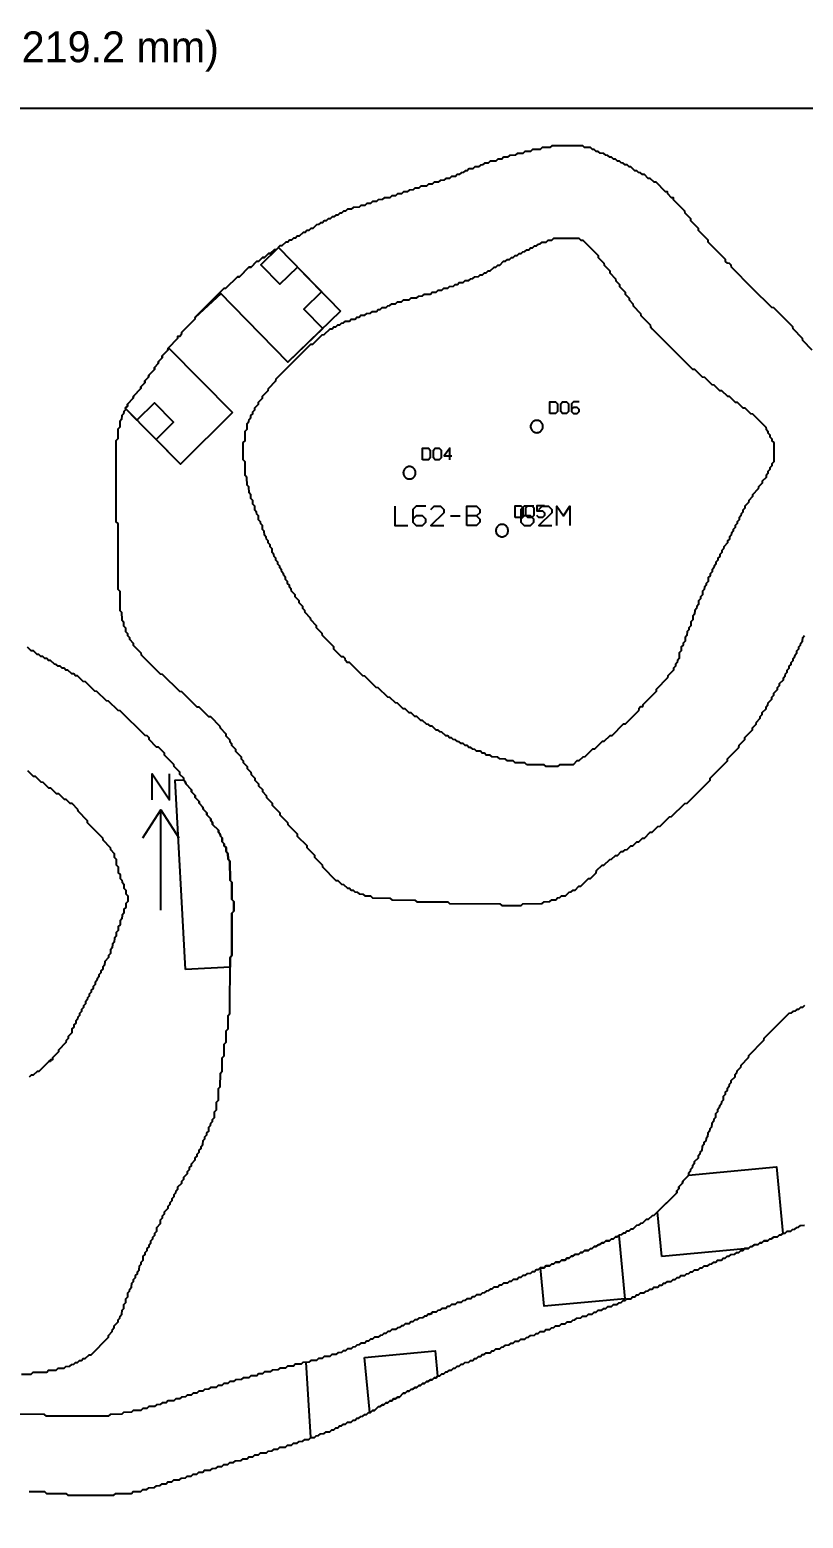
# Model space of a CAD drawing. Header units: millimetres. Extents: x 0 to 1219, y 0 to 1240.
# Drawn here: x 477.2 to 677.7, y 853.6 to 1239.6 of the extents above; entities that cross this region are included whole.
import ezdxf

# ---------------------------------------------------------------- set-up
doc = ezdxf.new("R2010")
doc.units = ezdxf.units.MM
for name, color, linetype in [('CUT_DOWEL_3.2', 2, 'Continuous'), ('CUT_OUTER', 1, 'Continuous'), ('ENGRAVE_BLDG_BOX', 5, 'Continuous'), ('ENGRAVE_BLDG_FOOTPRINT', 8, 'Continuous'), ('ENGRAVE_NEXT', 3, 'Continuous'), ('ENGRAVE_NORTH', 2, 'Continuous'), ('ENGRAVE_SITE_BOUNDARY', 6, 'Continuous'), ('ENGRAVE_TEXT', 2, 'Continuous'), ('NOTES', 7, 'Continuous'), ('SHEET_EDGE', 7, 'Continuous')]:
    doc.layers.add(name, color=color, linetype=linetype)

msp = doc.modelspace()

# ---------------------------------------------------------------- linework, layer by layer
at = {"layer": 'CUT_DOWEL_3.2'}
for points in [[(610.21, 1136.73), (610.2, 1136.94), (610.15, 1137.15), (610.09, 1137.34), (609.99, 1137.53), (609.88, 1137.71), (609.74, 1137.86), (609.58, 1138), (609.41, 1138.12), (609.22, 1138.21), (609.02, 1138.28), (608.82, 1138.32), (608.61, 1138.33), (608.4, 1138.32), (608.19, 1138.28), (608, 1138.21), (607.81, 1138.12), (607.64, 1138), (607.48, 1137.86), (607.34, 1137.71), (607.22, 1137.53), (607.13, 1137.34), (607.06, 1137.15), (607.02, 1136.94), (607.01, 1136.73), (607.02, 1136.52), (607.06, 1136.32), (607.13, 1136.12), (607.22, 1135.93), (607.34, 1135.76), (607.48, 1135.6), (607.64, 1135.46), (607.81, 1135.35), (608, 1135.25), (608.19, 1135.19), (608.4, 1135.15), (608.61, 1135.13), (608.82, 1135.15), (609.02, 1135.19), (609.22, 1135.25), (609.41, 1135.35), (609.58, 1135.46), (609.74, 1135.6), (609.88, 1135.76), (609.99, 1135.93), (610.09, 1136.12), (610.15, 1136.32), (610.2, 1136.52), (610.21, 1136.73)], [(577.21, 1124.73), (577.2, 1124.94), (577.15, 1125.15), (577.09, 1125.34), (576.99, 1125.53), (576.88, 1125.71), (576.74, 1125.86), (576.58, 1126), (576.41, 1126.12), (576.22, 1126.21), (576.02, 1126.28), (575.82, 1126.32), (575.61, 1126.33), (575.4, 1126.32), (575.19, 1126.28), (575, 1126.21), (574.81, 1126.12), (574.64, 1126), (574.48, 1125.86), (574.34, 1125.71), (574.22, 1125.53), (574.13, 1125.34), (574.06, 1125.15), (574.02, 1124.94), (574.01, 1124.73), (574.02, 1124.52), (574.06, 1124.32), (574.13, 1124.12), (574.22, 1123.93), (574.34, 1123.76), (574.48, 1123.6), (574.64, 1123.46), (574.81, 1123.35), (575, 1123.25), (575.19, 1123.19), (575.4, 1123.15), (575.61, 1123.13), (575.82, 1123.15), (576.02, 1123.19), (576.22, 1123.25), (576.41, 1123.35), (576.58, 1123.46), (576.74, 1123.6), (576.88, 1123.76), (576.99, 1123.93), (577.09, 1124.12), (577.15, 1124.32), (577.2, 1124.52), (577.21, 1124.73)], [(601.21, 1109.73), (601.2, 1109.94), (601.15, 1110.15), (601.09, 1110.34), (600.99, 1110.53), (600.88, 1110.71), (600.74, 1110.86), (600.58, 1111), (600.41, 1111.12), (600.22, 1111.21), (600.02, 1111.28), (599.82, 1111.32), (599.61, 1111.33), (599.4, 1111.32), (599.19, 1111.28), (599, 1111.21), (598.81, 1111.12), (598.64, 1111), (598.48, 1110.86), (598.34, 1110.71), (598.22, 1110.53), (598.13, 1110.34), (598.06, 1110.15), (598.02, 1109.94), (598.01, 1109.73), (598.02, 1109.52), (598.06, 1109.32), (598.13, 1109.12), (598.22, 1108.93), (598.34, 1108.76), (598.48, 1108.6), (598.64, 1108.46), (598.81, 1108.35), (599, 1108.25), (599.19, 1108.19), (599.4, 1108.15), (599.61, 1108.13), (599.82, 1108.15), (600.02, 1108.19), (600.22, 1108.25), (600.41, 1108.35), (600.58, 1108.46), (600.74, 1108.6), (600.88, 1108.76), (600.99, 1108.93), (601.09, 1109.12), (601.15, 1109.32), (601.2, 1109.52), (601.21, 1109.73)]]:
    msp.add_lwpolyline(points, close=True, dxfattribs=at)
at = {"layer": 'CUT_OUTER'}
for points in [[(680.03, 1156.57), (677.56, 1159.05), (677.53, 1159.57), (675.06, 1162.05), (675.03, 1162.57), (670.05, 1167.55), (669.53, 1167.58), (664.56, 1172.55), (659.07, 1178.05), (659.05, 1178.55), (658.56, 1179.05), (658.03, 1179.09), (657.58, 1179.55), (657.53, 1180.08), (653.07, 1184.55), (653.03, 1185.07), (650.57, 1187.55), (650.55, 1188.05), (648.57, 1190.05), (648.55, 1190.55), (647.06, 1192.05), (647.03, 1192.57), (644.06, 1195.55), (644.03, 1196.06), (643.53, 1196.08), (642.56, 1197.05), (642.53, 1197.56), (642.03, 1197.58), (639.53, 1200.06), (639.03, 1200.08), (638.05, 1201.05), (637.53, 1201.08), (636.53, 1202.06), (636.03, 1202.07), (635.53, 1202.56), (635.03, 1202.58), (634.53, 1203.07), (634.03, 1203.08), (633.03, 1204.06), (632.53, 1204.07), (632.03, 1204.56), (631.53, 1204.58), (631.03, 1205.06), (630.53, 1205.08), (630.03, 1205.56), (629.53, 1205.58), (629.03, 1206.06), (628.53, 1206.07), (628.03, 1206.56), (627.53, 1206.57), (627.03, 1207.06), (626.53, 1207.07), (626.03, 1207.56), (625.03, 1207.58), (624.56, 1208.05), (624.03, 1208.07), (623.53, 1208.56), (623.03, 1208.57), (622.53, 1209.06), (621.03, 1209.07), (620.53, 1209.56), (612.53, 1209.56), (612.03, 1209.07), (610.03, 1209.06), (609.53, 1208.57), (607.53, 1208.56), (607.03, 1208.07), (605.53, 1208.06), (605.03, 1207.57), (603.53, 1207.56), (603.03, 1207.07), (601.53, 1207.06), (601.03, 1206.57), (600.03, 1206.56), (599.53, 1206.07), (598.53, 1206.06), (598.03, 1205.58), (596.53, 1205.56), (596.03, 1205.07), (595.03, 1205.06), (594.53, 1204.57), (594, 1204.55), (593.53, 1204.08), (592.53, 1204.06), (592.03, 1203.58), (591.03, 1203.56), (590.53, 1203.07), (590.03, 1203.06), (589.53, 1202.57), (589.03, 1202.56), (588.53, 1202.08), (587.99, 1202.05), (587.53, 1201.58), (586.53, 1201.56), (586.03, 1201.08), (585.03, 1201.06), (584.53, 1200.58), (583.53, 1200.56), (583.03, 1200.08), (582.03, 1200.06), (581.53, 1199.58), (580.53, 1199.56), (580.03, 1199.08), (578.53, 1199.06), (578.03, 1198.58), (577.03, 1198.56), (576.53, 1198.08), (575.53, 1198.06), (575.03, 1197.58), (574.03, 1197.56), (573.53, 1197.08), (572.53, 1197.06), (572.03, 1196.58), (571.03, 1196.56), (570.53, 1196.08), (569.03, 1196.06), (568.53, 1195.58), (567.53, 1195.56), (567.03, 1195.08), (566.03, 1195.06), (565.53, 1194.58), (564.53, 1194.56), (564.03, 1194.08), (563.03, 1194.06), (562.53, 1193.58), (561.03, 1193.56), (560.53, 1193.08), (559.53, 1193.06), (559.03, 1192.57), (558.53, 1192.56), (558.03, 1192.08), (557.53, 1192.06), (557.03, 1191.58), (556.53, 1191.57), (556.03, 1191.08), (555.53, 1191.07), (555.03, 1190.58), (554.53, 1190.57), (554.03, 1190.08), (553.53, 1190.07), (553.03, 1189.58), (552.53, 1189.57), (552.03, 1189.08), (551.53, 1189.07), (550.53, 1188.09), (550.03, 1188.07), (549.53, 1187.58), (549.03, 1187.57), (548.53, 1187.08), (548.03, 1187.07), (547.03, 1186.09), (546.53, 1186.07), (546.03, 1185.59), (545.53, 1185.57), (545.03, 1185.08), (544.53, 1185.07), (544.03, 1184.58), (543.53, 1184.57), (542.53, 1183.59), (542.03, 1183.57), (541.03, 1182.59), (540.53, 1182.57), (539.53, 1181.59), (539.03, 1181.57), (538.03, 1180.59), (537.53, 1180.57), (536.53, 1179.59), (535.99, 1179.55), (534.53, 1178.09), (533.99, 1178.05), (531.53, 1175.59), (530.99, 1175.55), (528.03, 1172.6), (527.49, 1172.55), (520.03, 1165.08), (519.97, 1164.55), (516.53, 1161.09), (516.46, 1160.55), (516.03, 1160.11), (515.5, 1160.05), (515.47, 1159.55), (513.03, 1157.09), (512.97, 1156.55), (511.5, 1155.05), (511.47, 1154.55), (510.5, 1153.55), (510.47, 1153.05), (509.49, 1152.05), (509.47, 1151.55), (508, 1150.05), (507.97, 1149.55), (507, 1148.55), (506.97, 1148.05), (505.99, 1147.05), (505.97, 1146.55), (504.03, 1144.59), (503.98, 1144.05), (502.5, 1142.55), (502.48, 1142.05), (502, 1141.55), (501.98, 1141.05), (501.53, 1140.59), (501.49, 1140.05), (501, 1139.55), (500.98, 1138.55), (500.5, 1138.05), (500.48, 1136.55), (500, 1136.05), (499.98, 1133.55), (499.5, 1133.05), (499.5, 1112.05), (499.97, 1111.55), (500.01, 1094.55), (500.48, 1094.05), (500.51, 1089.05), (500.99, 1088.55), (501.01, 1086.55), (501.49, 1086.05), (501.51, 1085.05), (501.99, 1084.55), (502.01, 1083.55), (502.5, 1083.05), (502.53, 1082.51), (503, 1082.05), (503.01, 1081.55), (503.99, 1080.55), (504.01, 1080.05), (505.99, 1078.05), (506.03, 1077.52), (511, 1072.55), (511.53, 1072.5), (516, 1068.05), (516.53, 1068), (520.5, 1064.05), (521.03, 1064), (523.49, 1061.55), (524.03, 1061.49), (526.48, 1059.05), (526.5, 1058.55), (527.98, 1057.05), (528, 1056.55), (528.98, 1055.55), (529, 1055.05), (529.49, 1054.55), (529.5, 1054.05), (530.49, 1053.05), (530.5, 1052.55), (531.98, 1051.05), (532, 1050.55), (532.49, 1050.05), (532.5, 1049.55), (533.49, 1048.55), (533.5, 1048.05), (534.49, 1047.05), (534.53, 1046.51), (535.49, 1045.55), (535.5, 1045.05), (536.49, 1044.05), (536.51, 1043.55), (537.49, 1042.55), (537.51, 1042.05), (538.49, 1041.05), (538.51, 1040.55), (539.99, 1039.05), (540.01, 1038.55), (541.99, 1036.55), (542, 1036.05), (543.98, 1034.05), (544.03, 1033.51), (546.48, 1031.05), (546.53, 1030.51), (548.98, 1028.05), (549, 1027.55), (550.98, 1025.55), (551.03, 1025.01), (552.98, 1023.05), (553.03, 1022.51), (556.53, 1019.01), (557.03, 1018.99), (557.98, 1018.05), (558.53, 1017.99), (559.53, 1017.01), (560.03, 1016.99), (560.53, 1016.51), (561.03, 1016.49), (561.47, 1016.05), (562.03, 1015.99), (562.53, 1015.51), (563.53, 1015.48), (564.03, 1015.01), (565.53, 1014.97), (566.03, 1014.51), (570.53, 1014.45), (571.03, 1014), (577.03, 1013.93), (577.53, 1013.49), (585.53, 1013.43), (586.03, 1012.99), (599.03, 1012.94), (599.53, 1012.5), (599.53, 1012.5), (604.53, 1012.51), (605.03, 1012.96), (610.03, 1013.01), (610.53, 1013.48), (612.03, 1013.51), (612.53, 1013.98), (613.53, 1014.01), (614.03, 1014.49), (614.59, 1014.55), (615.03, 1014.98), (616.03, 1015.01), (617.03, 1015.98), (617.53, 1016.01), (618.03, 1016.49), (618.53, 1016.51), (619.53, 1017.48), (620.03, 1017.51), (622.03, 1019.48), (622.58, 1019.55), (624.03, 1020.99), (624.11, 1021.55), (625.53, 1022.96), (626.03, 1023), (627.53, 1024.47), (628.03, 1024.5), (629.03, 1025.47), (629.53, 1025.5), (630.53, 1026.47), (631.03, 1026.5), (631.53, 1026.98), (632.03, 1027.01), (633.03, 1027.98), (633.53, 1028.01), (634.53, 1028.98), (635.08, 1029.05), (636.03, 1029.99), (636.53, 1030.01), (638.03, 1031.49), (638.57, 1031.55), (640.03, 1032.99), (640.57, 1033.05), (643.03, 1035.49), (643.57, 1035.55), (647.03, 1038.99), (647.57, 1039.05), (653.53, 1045.01), (653.58, 1045.55), (658.03, 1050.01), (658.08, 1050.55), (661.03, 1053.51), (661.07, 1054.05), (662.55, 1055.55), (662.57, 1056.05), (664.55, 1058.05), (664.57, 1058.55), (665.53, 1059.51), (665.57, 1060.05), (666.55, 1061.05), (666.57, 1061.55), (667.05, 1062.05), (667.07, 1062.55), (668.05, 1063.55), (668.07, 1064.05), (668.55, 1064.55), (668.57, 1065.05), (669.55, 1066.05), (669.57, 1066.55), (670.05, 1067.05), (670.07, 1067.55), (671.05, 1068.55), (671.07, 1069.05), (671.55, 1069.55), (671.57, 1070.05), (672.55, 1071.05), (672.57, 1071.55), (673.05, 1072.05), (673.07, 1072.55), (673.55, 1073.05), (673.57, 1073.55), (674.05, 1074.05), (674.07, 1074.55), (674.55, 1075.05), (674.57, 1075.55), (675.05, 1076.05), (675.07, 1076.55), (675.55, 1077.05), (675.57, 1077.55), (676.05, 1078.05), (676.07, 1078.55), (676.55, 1079.05), (676.57, 1079.55), (677.03, 1080.01), (677.07, 1080.55), (677.55, 1081.05), (677.57, 1082.05), (678.03, 1082.5)], [(475.05, 891), (477.55, 891), (478.05, 891.48), (481.55, 891.5), (482.05, 891.98), (484.05, 892), (484.55, 892.48), (486.05, 892.5), (486.55, 892.98), (487.55, 893), (488.05, 893.49), (488.58, 893.52), (489.05, 893.98), (489.55, 894), (490.05, 894.48), (490.55, 894.5), (491.05, 894.99), (491.55, 895), (492.55, 895.98), (493.05, 896), (497.57, 900.52), (497.58, 901.02), (498.57, 902.02), (498.58, 902.52), (499.07, 903.02), (499.09, 903.52), (500.07, 904.52), (500.08, 905.02), (500.55, 905.49), (500.58, 906.02), (501.07, 906.52), (501.09, 907.52), (501.57, 908.02), (501.59, 909.02), (502.07, 909.52), (502.09, 910.52), (502.57, 911.02), (502.59, 912.02), (503.05, 912.47), (503.09, 913.02), (503.57, 913.52), (503.59, 914.52), (504.05, 914.97), (504.09, 915.52), (504.58, 916.02), (504.59, 916.52), (505.07, 917.02), (505.09, 917.52), (505.57, 918.02), (505.59, 919.02), (506.05, 919.47), (506.09, 920.02), (506.57, 920.52), (506.6, 921.52), (507.05, 921.97), (507.09, 922.52), (507.58, 923.02), (507.59, 923.52), (508.08, 924.02), (508.09, 924.52), (508.58, 925.02), (508.59, 925.52), (509.08, 926.02), (509.09, 926.52), (509.57, 927.02), (509.59, 927.52), (510.07, 928.02), (510.1, 929.02), (511.07, 930.02), (511.09, 931.02), (511.55, 931.47), (511.59, 932.02), (512.08, 932.52), (512.09, 933.02), (513.07, 934.02), (513.09, 934.52), (513.57, 935.02), (513.59, 935.52), (514.07, 936.02), (514.09, 936.52), (514.57, 937.02), (514.59, 937.52), (515.07, 938.02), (515.09, 938.52), (515.58, 939.02), (515.59, 939.52), (516.57, 940.52), (516.59, 941.02), (517.07, 941.52), (517.09, 942.02), (518.07, 943.02), (518.08, 943.52), (518.57, 944.02), (518.59, 944.52), (519.07, 945.02), (519.09, 945.52), (520.07, 946.52), (520.08, 947.02), (520.57, 947.52), (520.58, 948.02), (521.07, 948.52), (521.08, 949.02), (521.57, 949.52), (521.58, 950.02), (522.07, 950.52), (522.08, 951.52), (522.55, 951.98), (522.58, 952.52), (523.07, 953.02), (523.08, 953.52), (523.57, 954.02), (523.58, 955.02), (524.05, 955.49), (524.08, 956.02), (524.57, 956.52), (524.58, 957.02), (525.06, 957.52), (525.08, 959.02), (525.56, 959.52), (525.58, 961.52), (526.06, 962.02), (526.08, 965.02), (526.57, 965.52), (526.58, 969.02), (527.07, 969.52), (527.08, 973.02), (527.57, 973.52), (527.58, 976.52), (528.07, 977.02), (528.08, 980.02), (528.57, 980.52), (528.58, 984.02), (529.06, 984.52), (529.08, 999.02), (529.56, 999.52), (529.58, 1010.52), (530.06, 1011.02), (530.07, 1012.02), (530.06, 1013.52), (529.58, 1014.02), (529.56, 1018.52), (529.08, 1019.02), (529.06, 1024.02), (528.58, 1024.52), (528.56, 1026.02), (528.08, 1026.52), (528.06, 1027.52), (527.58, 1028.02), (527.55, 1028.54), (527.08, 1029.02), (527.06, 1030.02), (526.58, 1030.52), (526.55, 1031.04), (526.08, 1031.52), (526.07, 1032.02), (524.58, 1033.52), (524.57, 1034.02), (524.08, 1034.52), (524.07, 1035.02), (523.08, 1036.02), (523.07, 1036.52), (522.09, 1037.52), (522.07, 1038.02), (521.09, 1039.02), (521.07, 1039.52), (520.09, 1040.52), (520.07, 1041.02), (519.09, 1042.02), (519.07, 1042.52), (517.59, 1044.02), (517.58, 1044.52), (517.09, 1045.02), (517.07, 1045.52), (516.09, 1046.52), (516.05, 1047.05), (514.59, 1048.52), (514.55, 1049.05), (512.09, 1051.52), (512.08, 1052.02), (511.55, 1052.55), (510.55, 1053.54), (510.05, 1053.57), (508.1, 1055.52), (508.08, 1056.02), (507.58, 1056.52), (507.05, 1056.57), (500.59, 1063.02), (500.05, 1063.07), (497.59, 1065.52), (497.05, 1065.57), (494.59, 1068.02), (494.05, 1068.07), (491.59, 1070.52), (491.05, 1070.57), (489.55, 1072.05), (489.05, 1072.07), (488.55, 1072.55), (488.05, 1072.57), (487.05, 1073.55), (486.55, 1073.57), (486.05, 1074.05), (485.55, 1074.07), (485.05, 1074.55), (484.55, 1074.58), (484.05, 1075.05), (483.55, 1075.08), (482.55, 1076.05), (482.05, 1076.07), (481.55, 1076.55), (481.05, 1076.58), (480.55, 1077.05), (480.05, 1077.08), (479.55, 1077.56), (479.05, 1077.58), (478.1, 1078.52), (477.55, 1078.58), (476.55, 1079.54)], [(678, 986.54), (677.5, 986.06), (677, 986.04), (676.5, 985.56), (676, 985.54), (675.5, 985.06), (675, 985.04), (674.5, 984.56), (673.96, 984.5), (667.5, 978.05), (667.43, 977.5), (663.5, 973.55), (663.44, 973), (661.5, 971.05), (661.44, 970.5), (660.47, 969.5), (660.44, 969), (659.96, 968.5), (659.94, 968), (658.97, 967), (658.94, 966.5), (658.5, 966.06), (658.44, 965.5), (657.96, 965), (657.94, 964.5), (657.5, 964.06), (657.44, 963.5), (656.97, 963), (656.93, 962), (656.5, 961.57), (656.43, 961), (655.96, 960.5), (655.94, 960), (655.46, 959.5), (655.44, 959), (654.96, 958.5), (654.93, 957.5), (654.5, 957.07), (654.43, 956.5), (653.96, 956), (653.93, 955), (653.5, 954.58), (653.43, 954), (652.96, 953.5), (652.92, 952.5), (652.5, 952.08), (652.43, 951.5), (651.96, 951), (651.93, 950.5), (651.46, 950), (651.42, 949), (651, 948.59), (650.92, 948), (650.45, 947.5), (650.42, 947), (649.46, 946), (649.43, 945.5), (648.95, 945), (648.92, 944.5), (648.45, 944), (648.42, 943.5), (647.95, 943), (647.91, 942.5), (646.45, 941), (646.42, 940.5), (645.45, 939.5), (645.42, 939), (644.95, 938.5), (644.91, 938), (639, 932.09), (638.5, 932.05), (637.5, 931.08), (637, 931.05), (636, 930.08), (635.5, 930.05), (635, 929.57), (634.5, 929.54), (633.5, 928.57), (633, 928.54), (632.5, 928.07), (632, 928.04), (631.5, 927.56), (631, 927.54), (630.5, 927.06), (630, 927.04), (629.5, 926.56), (629, 926.54), (628.5, 926.06), (627.94, 926), (627.5, 925.56), (626.5, 925.53), (626, 925.05), (625.5, 925.03), (625, 924.55), (624.5, 924.53), (624, 924.05), (623.5, 924.03), (623, 923.55), (622.45, 923.5), (622, 923.05), (621, 923.03), (620.5, 922.55), (619.95, 922.5), (619.5, 922.05), (618.5, 922.03), (618, 921.54), (617.5, 921.53), (617, 921.05), (616.45, 921), (616, 920.55), (615, 920.53), (614.5, 920.04), (613.5, 920.02), (613, 919.54), (612.46, 919.5), (612, 919.04), (611, 919.02), (610.5, 918.54), (609.5, 918.52), (609, 918.04), (608.5, 918.02), (608, 917.54), (607.46, 917.5), (607, 917.04), (606, 917.02), (605.5, 916.53), (605, 916.52), (604.5, 916.04), (603.96, 916), (603.5, 915.54), (602.5, 915.52), (602, 915.03), (601.47, 915), (601, 914.54), (600, 914.52), (599.5, 914.03), (598.97, 914), (598.5, 913.54), (597.5, 913.52), (597, 913.03), (596.5, 913.02), (596, 912.53), (595.5, 912.52), (595, 912.03), (594.47, 912), (594, 911.54), (593, 911.52), (592.5, 911.03), (591.97, 911), (591.5, 910.53), (590.5, 910.52), (590, 910.03), (589.47, 910), (589, 909.53), (588, 909.52), (587.5, 909.03), (586.5, 909.02), (586, 908.53), (585.47, 908.5), (585, 908.03), (584, 908.02), (583.5, 907.53), (582.97, 907.5), (582.5, 907.03), (581.5, 907.02), (581, 906.53), (580.5, 906.52), (580, 906.03), (579.47, 906), (579, 905.53), (578, 905.52), (577.5, 905.03), (577, 905.02), (576.5, 904.53), (575.97, 904.5), (575.5, 904.03), (574.5, 904.02), (574, 903.53), (573.5, 903.52), (573, 903.03), (572.47, 903), (572, 902.53), (571, 902.52), (570.5, 902.03), (570, 902.02), (569.5, 901.53), (569, 901.52), (568.5, 901.03), (567.97, 901), (567.5, 900.54), (566.5, 900.52), (566, 900.03), (565.5, 900.02), (565, 899.53), (564.47, 899.5), (564, 899.04), (563, 899.02), (562.5, 898.53), (562, 898.52), (561.5, 898.04), (560.96, 898), (560.5, 897.54), (559.5, 897.52), (559, 897.04), (558.46, 897), (558, 896.54), (557, 896.52), (556.5, 896.04), (555.5, 896.02), (555, 895.54), (553.5, 895.52), (553, 895.04), (552, 895.02), (551.5, 894.54), (550, 894.52), (549.5, 894.04), (548, 894.02), (547.5, 893.54), (546, 893.52), (545.5, 893.04), (544, 893.02), (543.5, 892.54), (542, 892.52), (541.5, 892.04), (540, 892.02), (539.5, 891.54), (538, 891.52), (537.5, 891.04), (536.5, 891.02), (536, 890.54), (534.5, 890.52), (534, 890.04), (532.5, 890.02), (532, 889.54), (530.5, 889.52), (530, 889.04), (529, 889.02), (528.5, 888.54), (527.5, 888.52), (527, 888.04), (526, 888.02), (525.5, 887.54), (524, 887.52), (523.5, 887.04), (522.5, 887.02), (522, 886.54), (521, 886.52), (520.5, 886.04), (519.5, 886.03), (519, 885.55), (518, 885.53), (517.5, 885.05), (516.5, 885.03), (516, 884.55), (515, 884.53), (514.5, 884.05), (513, 884.03), (512.5, 883.55), (511.5, 883.53), (511, 883.05), (510, 883.03), (509.5, 882.55), (508, 882.53), (507.5, 882.05), (506.5, 882.03), (506, 881.56), (504, 881.53), (503.5, 881.06), (501.5, 881.03), (501, 880.56), (498, 880.53), (497.5, 880.06), (481.5, 880.07), (481, 880.53), (474, 880.57)]]:
    msp.add_lwpolyline(points, dxfattribs=at)
at = {"layer": 'ENGRAVE_BLDG_BOX'}
for points in [[(557.71, 1166.64), (544.09, 1153.38), (526.45, 1171.51), (527.49, 1172.55), (528.03, 1172.6), (530.99, 1175.55), (531.53, 1175.59), (533.99, 1178.05), (534.53, 1178.09), (535.99, 1179.55), (536.53, 1179.59), (537.53, 1180.57), (538.03, 1180.59), (539.03, 1181.57), (539.53, 1181.59), (540.53, 1182.57), (541.03, 1182.59), (541.62, 1183.17), (557.71, 1166.64)], [(526.74, 1171.15), (520.02, 1165.04), (520.03, 1165.08), (526.43, 1171.49), (526.74, 1171.15)], [(529.74, 1140.36), (516.25, 1126.98), (501.99, 1141.37), (502, 1141.55), (502.48, 1142.05), (502.5, 1142.55), (503.98, 1144.05), (504.03, 1144.59), (505.97, 1146.55), (505.99, 1147.05), (506.97, 1148.05), (507, 1148.55), (507.97, 1149.55), (508, 1150.05), (509.47, 1151.55), (509.49, 1152.05), (510.47, 1153.05), (510.5, 1153.55), (511.47, 1154.55), (511.5, 1155.05), (512.97, 1156.55), (513.03, 1157.09), (513.1, 1157.16), (529.74, 1140.36)], [(517.57, 995.9), (514.85, 1045.02), (517.08, 1045.14), (517.09, 1045.02), (517.58, 1044.52), (517.59, 1044.02), (519.07, 1042.52), (519.09, 1042.02), (520.07, 1041.02), (520.09, 1040.52), (521.07, 1039.52), (521.09, 1039.02), (522.07, 1038.02), (522.09, 1037.52), (523.07, 1036.52), (523.08, 1036.02), (524.07, 1035.02), (524.08, 1034.52), (524.57, 1034.02), (524.58, 1033.52), (526.07, 1032.02), (526.08, 1031.52), (526.55, 1031.04), (526.58, 1030.52), (527.06, 1030.02), (527.08, 1029.02), (527.55, 1028.54), (527.58, 1028.02), (528.06, 1027.52), (528.08, 1026.52), (528.56, 1026.02), (528.58, 1024.52), (529.06, 1024.02), (529.08, 1019.02), (529.56, 1018.52), (529.58, 1014.02), (530.06, 1013.52), (530.07, 1012.02), (530.06, 1011.02), (529.58, 1010.52), (529.56, 999.52), (529.08, 999.02), (529.08, 996.54), (517.57, 995.9)], [(482.54, 972.05), (482.11, 972.03), (482.52, 972.43), (482.54, 972.05)], [(641.02, 921.46), (639.93, 933.02), (644.91, 938), (644.95, 938.5), (645.42, 939), (645.45, 939.5), (646.42, 940.5), (646.45, 941), (647.91, 942.5), (647.91, 942.55), (670.76, 944.71), (672.39, 927.43), (672, 927.05), (671.45, 927), (671, 926.56), (670, 926.53), (669.5, 926.05), (668.95, 926), (668.5, 925.55), (667.5, 925.53), (667, 925.05), (666.45, 925), (666, 924.55), (665, 924.53), (664.5, 924.04), (663.96, 924), (663.54, 923.59), (663.01, 923.54), (662.5, 923.52), (662.46, 923.48), (641.02, 921.46)], [(631.41, 910.53), (610.54, 908.55), (609.6, 918.52), (610.5, 918.54), (611, 919.02), (612, 919.04), (612.46, 919.5), (613, 919.54), (613.5, 920.02), (614.5, 920.04), (615, 920.53), (616, 920.55), (616.45, 921), (617, 921.05), (617.5, 921.53), (618, 921.54), (618.5, 922.03), (619.5, 922.05), (619.95, 922.5), (620.5, 922.55), (621, 923.03), (622, 923.05), (622.45, 923.5), (623, 923.55), (623.5, 924.03), (624, 924.05), (624.5, 924.53), (625, 924.55), (625.5, 925.03), (626, 925.05), (626.5, 925.53), (627.5, 925.56), (627.94, 926), (628.5, 926.06), (629, 926.54), (629.5, 926.56), (629.86, 926.91), (631.41, 910.53)], [(581.36, 906.54), (580.43, 906.45), (580.5, 906.52), (581, 906.53), (581.33, 906.85), (581.36, 906.54)], [(563.96, 895.3), (582.26, 897.03), (582.89, 890.41), (582.5, 890.03), (582, 890.02), (581.5, 889.53), (581, 889.52), (580.5, 889.03), (580, 889.02), (579.5, 888.53), (579, 888.52), (578.5, 888.03), (578, 888.02), (577.5, 887.53), (577, 887.52), (576.5, 887.03), (576, 887.02), (575.5, 886.53), (575, 886.52), (574.5, 886.03), (574, 886.02), (573, 885.03), (572.5, 885.02), (572, 884.53), (571.5, 884.52), (571, 884.03), (570.5, 884.02), (570, 883.53), (569.5, 883.52), (569, 883.03), (568.5, 883.02), (568, 882.53), (567.5, 882.52), (566.5, 881.53), (566, 881.52), (565.5, 881.03), (565.31, 881.03), (563.96, 895.3)]]:
    msp.add_lwpolyline(points, close=True, dxfattribs=at)
at = {"layer": 'ENGRAVE_BLDG_FOOTPRINT'}
for points in [[(541.66, 1183.12), (537.08, 1178.65), (541.96, 1173.64), (546.55, 1178.1), (552.82, 1171.65), (548.24, 1167.19), (553.12, 1162.17), (544.09, 1153.38), (526.45, 1171.51), (527.49, 1172.55), (528.03, 1172.6), (530.99, 1175.55), (531.53, 1175.59), (533.99, 1178.05), (534.53, 1178.09), (535.99, 1179.55), (536.53, 1179.59), (537.53, 1180.57), (538.03, 1180.59), (539.03, 1181.57), (539.53, 1181.59), (540.53, 1182.57), (541.03, 1182.59), (541.62, 1183.17), (541.66, 1183.12)], [(526.73, 1171.15), (520.02, 1165.04), (520.03, 1165.08), (526.43, 1171.48), (526.73, 1171.15)], [(529.74, 1140.36), (516.25, 1126.98), (509.91, 1133.38), (514.46, 1137.88), (509.51, 1142.88), (504.96, 1138.37), (501.99, 1141.37), (502, 1141.55), (502.48, 1142.05), (502.5, 1142.55), (503.98, 1144.05), (504.03, 1144.59), (505.97, 1146.55), (505.99, 1147.05), (506.97, 1148.05), (507, 1148.55), (507.97, 1149.55), (508, 1150.05), (509.47, 1151.55), (509.49, 1152.05), (510.47, 1153.05), (510.5, 1153.55), (511.47, 1154.55), (511.5, 1155.05), (512.97, 1156.55), (513.03, 1157.09), (513.1, 1157.16), (529.74, 1140.36)], [(517.57, 995.9), (514.85, 1045.02), (517.08, 1045.14), (517.09, 1045.02), (517.58, 1044.52), (517.59, 1044.02), (519.07, 1042.52), (519.09, 1042.02), (520.07, 1041.02), (520.09, 1040.52), (521.07, 1039.52), (521.09, 1039.02), (522.07, 1038.02), (522.09, 1037.52), (523.07, 1036.52), (523.08, 1036.02), (524.07, 1035.02), (524.08, 1034.52), (524.57, 1034.02), (524.58, 1033.52), (526.07, 1032.02), (526.08, 1031.52), (526.55, 1031.04), (526.58, 1030.52), (527.06, 1030.02), (527.08, 1029.02), (527.55, 1028.54), (527.58, 1028.02), (528.06, 1027.52), (528.08, 1026.52), (528.56, 1026.02), (528.58, 1024.52), (529.06, 1024.02), (529.08, 1019.02), (529.56, 1018.52), (529.58, 1014.02), (530.06, 1013.52), (530.07, 1012.02), (530.06, 1011.02), (529.58, 1010.52), (529.56, 999.52), (529.08, 999.02), (529.08, 996.54), (517.57, 995.9)], [(482.54, 972.05), (482.11, 972.03), (482.52, 972.43), (482.54, 972.05)], [(641.02, 921.46), (639.93, 933.02), (644.91, 938), (644.95, 938.5), (645.42, 939), (645.45, 939.5), (646.42, 940.5), (646.45, 941), (647.91, 942.5), (647.91, 942.55), (670.76, 944.71), (672.39, 927.43), (672, 927.05), (671.45, 927), (671, 926.56), (670, 926.53), (669.5, 926.05), (668.95, 926), (668.5, 925.55), (667.5, 925.53), (667, 925.05), (666.45, 925), (666, 924.55), (665, 924.53), (664.5, 924.04), (663.96, 924), (663.54, 923.59), (663.01, 923.54), (662.5, 923.52), (662.46, 923.48), (641.02, 921.46)], [(631.41, 910.53), (610.54, 908.55), (609.6, 918.52), (610.5, 918.54), (611, 919.02), (612, 919.04), (612.46, 919.5), (613, 919.54), (613.5, 920.02), (614.5, 920.04), (615, 920.53), (616, 920.55), (616.45, 921), (617, 921.05), (617.5, 921.53), (618, 921.54), (618.5, 922.03), (619.5, 922.05), (619.95, 922.5), (620.5, 922.55), (621, 923.03), (622, 923.05), (622.45, 923.5), (623, 923.55), (623.5, 924.03), (624, 924.05), (624.5, 924.53), (625, 924.55), (625.5, 925.03), (626, 925.05), (626.5, 925.53), (627.5, 925.56), (627.94, 926), (628.5, 926.06), (629, 926.54), (629.5, 926.56), (629.86, 926.91), (631.41, 910.53)], [(581.36, 906.54), (580.43, 906.45), (580.5, 906.52), (581, 906.53), (581.33, 906.85), (581.36, 906.54)], [(563.96, 895.3), (582.26, 897.03), (582.89, 890.41), (582.5, 890.03), (582, 890.02), (581.5, 889.53), (581, 889.52), (580.5, 889.03), (580, 889.02), (579.5, 888.53), (579, 888.52), (578.5, 888.03), (578, 888.02), (577.5, 887.53), (577, 887.52), (576.5, 887.03), (576, 887.02), (575.5, 886.53), (575, 886.52), (574.5, 886.03), (574, 886.02), (573, 885.03), (572.5, 885.02), (572, 884.53), (571.5, 884.52), (571, 884.03), (570.5, 884.02), (570, 883.53), (569.5, 883.52), (569, 883.03), (568.5, 883.02), (568, 882.53), (567.5, 882.52), (566.5, 881.53), (566, 881.52), (565.5, 881.03), (565.31, 881.03), (563.96, 895.3)]]:
    msp.add_lwpolyline(points, close=True, dxfattribs=at)
at = {"layer": 'ENGRAVE_NEXT'}
msp.add_lwpolyline([(606.03, 1049.02), (605.53, 1049.5), (603.03, 1049.52), (602.53, 1050), (601.03, 1050.02), (600.53, 1050.5), (599.03, 1050.52), (598.53, 1051), (597.03, 1051.02), (596.53, 1051.5), (595.53, 1051.52), (595.03, 1052), (594.48, 1052.05), (594.03, 1052.49), (593.03, 1052.52), (592.53, 1053), (592.03, 1053.02), (591.53, 1053.5), (591.03, 1053.51), (590.53, 1053.99), (590.03, 1054.01), (589.53, 1054.49), (589.03, 1054.51), (588.53, 1054.99), (588.03, 1055.01), (587.53, 1055.49), (586.97, 1055.55), (586.53, 1055.99), (586.03, 1056.01), (585.53, 1056.49), (585.03, 1056.51), (584.03, 1057.49), (583.53, 1057.51), (583.03, 1057.99), (582.53, 1058.01), (581.53, 1058.98), (581.03, 1059.01), (580.53, 1059.49), (580.03, 1059.51), (579.03, 1060.49), (578.53, 1060.51), (577.53, 1061.49), (576.98, 1061.55), (576.03, 1062.49), (575.53, 1062.51), (574.53, 1063.49), (573.98, 1063.55), (572.53, 1064.98), (571.98, 1065.05), (570.53, 1066.48), (569.98, 1066.55), (567.53, 1068.98), (566.98, 1069.05), (564.03, 1071.98), (563.48, 1072.05), (560.03, 1075.49), (559.49, 1075.55), (558.99, 1076.05), (558.96, 1076.55), (558.53, 1076.97), (558.03, 1077.01), (556.03, 1079), (555.97, 1079.55), (553.03, 1082.5), (552.97, 1083.05), (551.53, 1084.5), (551.47, 1085.05), (550, 1086.55), (549.97, 1087.05), (548.53, 1088.5), (548.48, 1089.05), (547.99, 1089.55), (547.97, 1090.05), (547.03, 1091), (546.97, 1091.55), (546, 1092.55), (545.97, 1093.05), (545, 1094.05), (544.98, 1094.55), (544.5, 1095.05), (544.48, 1095.55), (544, 1096.05), (543.98, 1096.55), (543.5, 1097.05), (543.47, 1097.55), (543, 1098.05), (542.97, 1098.55), (542.49, 1099.05), (542.47, 1099.55), (542, 1100.05), (541.97, 1100.55), (541.5, 1101.05), (541.47, 1101.55), (541, 1102.05), (540.98, 1102.55), (540.5, 1103.05), (540.48, 1103.55), (540, 1104.05), (539.97, 1105.05), (539.53, 1105.49), (539.47, 1106.05), (539, 1106.55), (538.98, 1107.05), (538.5, 1107.55), (538.48, 1108.05), (538, 1108.55), (537.97, 1109.55), (537.5, 1110.05), (537.47, 1111.05), (537.03, 1111.49), (536.98, 1112.05), (536.5, 1112.55), (536.47, 1113.55), (536.03, 1113.99), (535.98, 1114.55), (535.5, 1115.05), (535.48, 1116.05), (535, 1116.55), (534.98, 1117.55), (534.5, 1118.05), (534.48, 1119.05), (534.01, 1119.55), (533.98, 1121.05), (533.51, 1121.55), (533.48, 1123.55), (533.01, 1124.05), (532.98, 1127.55), (532.51, 1128.05), (532.51, 1132.55), (532.99, 1133.05), (533.01, 1135.55), (533.49, 1136.05), (533.51, 1137.55), (534, 1138.05), (534.01, 1138.55), (534.5, 1139.05), (534.51, 1139.55), (534.99, 1140.05), (535.01, 1140.55), (535.5, 1141.05), (535.51, 1141.55), (536.49, 1142.55), (536.51, 1143.05), (537.49, 1144.05), (537.53, 1144.57), (538.99, 1146.05), (539.03, 1146.57), (540.99, 1148.55), (541.03, 1149.07), (550, 1158.05), (550.53, 1158.08), (553, 1160.55), (553.53, 1160.58), (555.03, 1162.06), (555.53, 1162.08), (556.03, 1162.57), (556.53, 1162.58), (557.03, 1163.07), (557.53, 1163.08), (557.99, 1163.55), (558.53, 1163.58), (559.03, 1164.06), (560.03, 1164.08), (560.53, 1164.57), (561.53, 1164.59), (561.99, 1165.05), (562.53, 1165.08), (563.03, 1165.57), (564.03, 1165.59), (564.53, 1166.07), (565.53, 1166.09), (566.03, 1166.57), (567.03, 1166.59), (567.48, 1167.05), (568.03, 1167.08), (568.53, 1167.57), (569.53, 1167.59), (569.98, 1168.05), (570.53, 1168.08), (571.03, 1168.57), (572.03, 1168.59), (572.53, 1169.07), (573.53, 1169.09), (574.03, 1169.57), (575.53, 1169.59), (576.03, 1170.07), (577.53, 1170.09), (578.03, 1170.57), (579.03, 1170.59), (579.53, 1171.07), (581.03, 1171.09), (581.53, 1171.57), (582.53, 1171.59), (583.03, 1172.07), (584.03, 1172.09), (584.53, 1172.57), (585.53, 1172.59), (586.03, 1173.07), (587.03, 1173.09), (587.48, 1173.55), (588.03, 1173.59), (588.53, 1174.07), (589.53, 1174.09), (590.03, 1174.57), (591.03, 1174.6), (591.48, 1175.05), (592.03, 1175.09), (592.53, 1175.57), (593.53, 1175.6), (593.98, 1176.05), (594.53, 1176.09), (595.03, 1176.57), (595.53, 1176.59), (596.03, 1177.07), (596.53, 1177.09), (597.53, 1178.07), (598.03, 1178.09), (598.53, 1178.57), (599.03, 1178.59), (600.03, 1179.57), (600.53, 1179.58), (600.99, 1180.05), (601.53, 1180.08), (602.03, 1180.57), (602.53, 1180.58), (603.03, 1181.07), (603.53, 1181.08), (604.03, 1181.57), (604.53, 1181.58), (605.03, 1182.07), (605.53, 1182.08), (606.03, 1182.57), (606.53, 1182.58), (607.03, 1183.07), (607.53, 1183.08), (608.03, 1183.57), (608.53, 1183.58), (609.03, 1184.06), (609.53, 1184.07), (610.03, 1184.56), (611.03, 1184.57), (611.53, 1185.06), (612.53, 1185.07), (613.03, 1185.56), (619.53, 1185.56), (620.03, 1185.07), (620.55, 1185.05), (624.53, 1181.07), (624.56, 1180.55), (626.03, 1179.07), (626.06, 1178.55), (627.53, 1177.07), (627.57, 1176.55), (629.05, 1175.05), (629.07, 1174.55), (630.05, 1173.55), (630.07, 1173.05), (631.55, 1171.55), (631.57, 1171.05), (632.55, 1170.05), (632.57, 1169.55), (633.56, 1168.55), (633.58, 1168.05), (635.53, 1166.08), (635.58, 1165.55), (638.03, 1163.08), (638.08, 1162.55), (638.57, 1162.05), (649.03, 1151.59), (649.53, 1151.57), (651.53, 1149.59), (652.06, 1149.55), (654.03, 1147.59), (654.53, 1147.57), (656.03, 1146.09), (656.53, 1146.07), (658.03, 1144.59), (658.53, 1144.57), (660.03, 1143.08), (660.53, 1143.07), (662.03, 1141.58), (662.53, 1141.57), (664.03, 1140.08), (664.53, 1140.06), (668.03, 1136.56), (668.05, 1136.05), (668.54, 1135.55), (668.55, 1135.05), (669.04, 1134.55), (669.05, 1134.05), (669.54, 1133.55), (669.55, 1133.05), (670.04, 1132.55), (670.04, 1127.55), (669.55, 1127.05), (669.54, 1126.55), (669.05, 1126.05), (669.04, 1125.55), (668.56, 1125.05), (668.55, 1124.55), (668.06, 1124.05), (668.05, 1123.55), (667.06, 1122.55), (667.05, 1122.05), (666.06, 1121.05), (666.05, 1120.55), (664.57, 1119.05), (664.55, 1118.55), (663.57, 1117.55), (663.53, 1117.01), (662.58, 1116.05), (662.56, 1115.55), (662.07, 1115.05), (662.06, 1114.55), (661.57, 1114.05), (661.56, 1113.55), (661.07, 1113.05), (661.06, 1112.55), (660.57, 1112.05), (660.55, 1111.55), (660.07, 1111.05), (660.05, 1110.55), (659.57, 1110.05), (659.55, 1109.55), (659.07, 1109.05), (659.05, 1108.55), (658.57, 1108.05), (658.55, 1107.55), (658.07, 1107.05), (658.05, 1106.55), (657.08, 1105.55), (657.06, 1105.05), (656.58, 1104.55), (656.56, 1104.05), (656.07, 1103.55), (656.06, 1103.05), (655.57, 1102.55), (655.56, 1102.05), (655.07, 1101.55), (655.06, 1101.05), (654.58, 1100.55), (654.56, 1100.05), (654.08, 1099.55), (654.06, 1099.05), (653.58, 1098.55), (653.53, 1097.99), (653.08, 1097.55), (653.05, 1096.55), (652.57, 1096.05), (652.56, 1095.55), (652.08, 1095.05), (652.03, 1094.49), (651.58, 1094.05), (651.55, 1093.05), (651.07, 1092.55), (651.03, 1092), (650.58, 1091.55), (650.55, 1090.55), (650.07, 1090.05), (650.03, 1089.5), (649.58, 1089.05), (649.55, 1088.05), (649.07, 1087.55), (649.05, 1086.55), (648.57, 1086.05), (648.55, 1085.05), (648.07, 1084.55), (648.03, 1084), (647.57, 1083.55), (647.55, 1082.55), (647.07, 1082.05), (647.05, 1081.05), (646.57, 1080.55), (646.53, 1080), (646.07, 1079.55), (646.05, 1078.55), (645.57, 1078.05), (645.55, 1076.55), (645.06, 1076.05), (645.05, 1075.55), (644.56, 1075.05), (644.55, 1074.55), (644.06, 1074.05), (644.03, 1073.52), (642.56, 1072.05), (642.53, 1071.52), (639.57, 1068.55), (639.53, 1068.02), (636.07, 1064.55), (636.05, 1064.05), (635.53, 1064), (635.08, 1063.55), (635.03, 1063.02), (631.56, 1059.55), (631.03, 1059.5), (628.06, 1056.55), (627.53, 1056.51), (626.03, 1055.02), (625.53, 1055), (623.56, 1053.05), (623.03, 1053.01), (621.05, 1051.05), (620.53, 1051.01), (619.53, 1050.03), (619.03, 1050.01), (618.03, 1049.03), (614.53, 1049.01), (614.03, 1048.53), (611.03, 1048.53), (610.53, 1049), (606.03, 1049.02)], close=True, dxfattribs=at)
for points in [[(476.55, 1047.53), (478.05, 1046.05), (478.58, 1046.02), (480.05, 1044.56), (480.58, 1044.52), (482.05, 1043.06), (482.58, 1043.02), (484.05, 1041.56), (484.58, 1041.52), (486.05, 1040.06), (486.55, 1040.04), (487.55, 1039.05), (488.08, 1039.02), (489.57, 1037.52), (489.59, 1037.02), (492.05, 1034.55), (492.09, 1034.02), (496.05, 1030.04), (496.09, 1029.52), (498.05, 1027.54), (498.08, 1027.02), (499.07, 1026.02), (499.08, 1025.02), (499.57, 1024.52), (499.59, 1023.02), (500.07, 1022.52), (500.09, 1021.02), (500.57, 1020.52), (500.59, 1019.52), (501.05, 1019.06), (501.08, 1018.52), (501.57, 1018.02), (501.58, 1017.02), (502.07, 1016.52), (502.08, 1015.52), (502.56, 1015.02), (502.57, 1013.52), (502.08, 1013.02), (502.07, 1012.02), (501.59, 1011.52), (501.57, 1010.52), (501.09, 1010.02), (501.07, 1009.02), (500.59, 1008.52), (500.57, 1007.52), (500.09, 1007.02), (500.07, 1006.02), (499.59, 1005.52), (499.57, 1004.52), (499.1, 1004.02), (499.07, 1003.02), (498.6, 1002.52), (498.57, 1001.52), (498.1, 1001.02), (498.07, 1000.02), (497.59, 999.52), (497.55, 998.98), (496.61, 998.02), (496.58, 997.02), (496.1, 996.52), (496.08, 996.02), (495.6, 995.52), (495.58, 995.02), (495.1, 994.52), (495.08, 994.02), (494.6, 993.52), (494.58, 993.02), (494.1, 992.52), (494.08, 992.02), (493.6, 991.52), (493.58, 991.02), (493.1, 990.52), (493.08, 990.02), (492.6, 989.52), (492.58, 989.02), (492.1, 988.52), (492.08, 988.02), (491.6, 987.52), (491.58, 987.02), (491.1, 986.52), (491.08, 986.02), (490.6, 985.52), (490.58, 985.02), (490.1, 984.52), (490.08, 984.02), (489.6, 983.52), (489.58, 983.02), (489.1, 982.52), (489.08, 982.02), (488.6, 981.52), (488.55, 980.96), (488.11, 980.52), (488.08, 979.52), (487.1, 978.52), (487.08, 978.02), (486.6, 977.52), (486.55, 976.98), (484.6, 975.02), (484.58, 974.52), (483.1, 973.02), (483.08, 972.52), (482.55, 972.47), (479.55, 969.49), (479.05, 969.47), (478.05, 968.49), (477.55, 968.47), (477.05, 967.99)], [(477, 860.54), (481, 860.52), (481.5, 860.04), (486.5, 860.02), (487, 859.54), (499, 859.54), (499.5, 860.02), (503.5, 860.05), (504, 860.52), (506, 860.54), (506.5, 861.02), (507.5, 861.04), (508, 861.52), (509.5, 861.54), (510, 862.02), (511, 862.04), (511.5, 862.52), (512.5, 862.54), (513, 863.02), (514, 863.04), (514.5, 863.52), (516, 863.54), (516.5, 864.02), (517.5, 864.04), (518, 864.52), (519, 864.54), (519.5, 865.02), (520.5, 865.04), (521, 865.52), (522, 865.54), (522.5, 866.02), (524, 866.04), (524.5, 866.52), (525.5, 866.54), (526, 867.02), (527, 867.04), (527.5, 867.52), (528.5, 867.54), (529, 868.02), (530, 868.04), (530.5, 868.52), (532, 868.54), (532.5, 869.02), (533.5, 869.04), (534, 869.52), (535, 869.54), (535.5, 870.02), (536.5, 870.04), (537, 870.52), (538.5, 870.54), (539, 871.02), (540, 871.04), (540.5, 871.52), (541.5, 871.54), (542, 872.02), (543.5, 872.04), (544, 872.52), (545, 872.54), (545.5, 873.02), (546.5, 873.04), (547, 873.52), (548, 873.54), (548.5, 874.02), (549.5, 874.04), (550, 874.52), (551, 874.54), (551.46, 875), (552, 875.03), (552.5, 875.52), (553.5, 875.54), (554, 876.02), (555, 876.04), (555.46, 876.5), (556, 876.54), (556.5, 877.02), (557, 877.03), (557.5, 877.52), (558, 877.53), (558.5, 878.02), (559, 878.03), (559.5, 878.52), (560.5, 878.54), (560.97, 879), (561.5, 879.03), (562, 879.52), (562.5, 879.53), (563, 880.02), (563.5, 880.03), (564, 880.52), (564.5, 880.53), (565, 881.02), (565.5, 881.03), (566, 881.52), (566.5, 881.53), (567.5, 882.52), (568, 882.53), (568.5, 883.02), (569, 883.03), (569.5, 883.52), (570, 883.53), (570.5, 884.02), (571, 884.03), (571.5, 884.52), (572, 884.53), (572.5, 885.02), (573, 885.03), (574, 886.02), (574.5, 886.03), (575, 886.52), (575.5, 886.53), (576, 887.02), (576.5, 887.03), (577, 887.52), (577.5, 887.53), (578, 888.02), (578.5, 888.03), (579, 888.52), (579.5, 888.53), (580, 889.02), (580.5, 889.03), (581, 889.52), (581.5, 889.53), (582, 890.02), (582.5, 890.03), (583, 890.52), (583.5, 890.53), (584, 891.02), (584.5, 891.03), (585, 891.52), (585.5, 891.53), (586, 892.02), (586.5, 892.03), (587, 892.52), (587.5, 892.53), (588, 893.02), (588.5, 893.03), (589, 893.52), (589.5, 893.53), (590, 894.02), (591, 894.03), (591.47, 894.5), (592, 894.53), (592.5, 895.02), (593, 895.03), (593.5, 895.52), (594, 895.53), (594.5, 896.02), (595, 896.02), (595.5, 896.52), (596.5, 896.53), (596.97, 897), (597.5, 897.03), (598, 897.52), (599, 897.53), (599.47, 898), (600, 898.03), (600.5, 898.52), (601.5, 898.53), (601.97, 899), (602.5, 899.03), (603, 899.52), (604, 899.53), (604.5, 900.02), (605.5, 900.03), (605.97, 900.5), (606.5, 900.53), (607, 901.02), (608, 901.03), (608.47, 901.5), (609, 901.53), (609.5, 902.02), (610.5, 902.03), (611, 902.52), (612, 902.53), (612.47, 903), (613, 903.03), (613.5, 903.52), (614.5, 903.53), (615, 904.02), (616, 904.03), (616.5, 904.52), (617.5, 904.53), (617.97, 905), (618.5, 905.03), (619, 905.52), (620, 905.53), (620.5, 906.02), (621.5, 906.03), (622, 906.52), (623, 906.53), (623.47, 907), (624, 907.03), (624.5, 907.52), (625.5, 907.53), (625.97, 908), (626.5, 908.03), (627, 908.52), (628, 908.53), (628.5, 909.02), (629.5, 909.03), (629.97, 909.5), (630.5, 909.53), (631, 910.02), (631.5, 910.03), (632, 910.52), (633, 910.53), (633.47, 911), (634, 911.03), (634.5, 911.52), (635, 911.53), (635.5, 912.02), (636.5, 912.03), (636.97, 912.5), (637.5, 912.53), (638, 913.02), (638.5, 913.03), (639, 913.52), (640, 913.53), (640.47, 914), (641, 914.03), (641.5, 914.52), (642, 914.53), (642.5, 915.02), (643.5, 915.03), (643.97, 915.5), (644.5, 915.53), (645, 916.02), (645.5, 916.03), (646, 916.52), (647, 916.53), (647.47, 917), (648, 917.03), (648.5, 917.52), (649, 917.53), (649.5, 918.02), (650.5, 918.04), (650.97, 918.5), (651.5, 918.53), (652, 919.02), (653, 919.04), (653.46, 919.5), (654, 919.54), (654.5, 920.02), (655, 920.04), (655.5, 920.52), (656.5, 920.54), (656.96, 921), (657.5, 921.04), (658, 921.52), (658.5, 921.54), (659, 922.02), (660, 922.04), (660.46, 922.5), (661, 922.54), (661.5, 923.03), (662, 923.04), (662.5, 923.52), (663.5, 923.55), (663.96, 924), (664.5, 924.04), (665, 924.53), (666, 924.55), (666.45, 925), (667, 925.05), (667.5, 925.53), (668.5, 925.55), (668.95, 926), (669.5, 926.05), (670, 926.53), (671, 926.56), (671.45, 927), (672, 927.05), (672.5, 927.53), (673, 927.55), (673.5, 928.03), (674.5, 928.06), (674.94, 928.5), (675.5, 928.56), (676, 929.03), (676.5, 929.05), (677, 929.53), (678, 929.56)]]:
    msp.add_lwpolyline(points, dxfattribs=at)
at = {"layer": 'ENGRAVE_NORTH'}
for points in [[(508.89, 1039.92), (508.89, 1046.68), (513.4, 1039.92), (513.4, 1046.68)], [(506.46, 1030.04), (511.14, 1037.32), (515.82, 1030.04)], [(511.14, 1011.32), (511.14, 1037.32)]]:
    msp.add_lwpolyline(points, dxfattribs=at)
at = {"layer": 'ENGRAVE_SITE_BOUNDARY'}
msp.add_lwpolyline([(548.7, 894.03), (549.97, 874.49)], dxfattribs=at)
at = {"layer": 'ENGRAVE_TEXT'}
for points in [[(612.01, 1140.13), (612.01, 1143.13), (613.51, 1143.13), (614.01, 1142.63), (614.01, 1140.63), (613.51, 1140.13), (612.01, 1140.13)], [(614.81, 1140.63), (614.81, 1142.63), (615.31, 1143.13), (616.31, 1143.13), (616.81, 1142.63), (616.81, 1140.63), (616.31, 1140.13), (615.31, 1140.13), (614.81, 1140.63)], [(619.61, 1143.13), (618.11, 1143.13), (617.61, 1142.63), (617.61, 1140.63), (618.11, 1140.13), (619.11, 1140.13), (619.61, 1140.63), (619.61, 1141.13), (619.11, 1141.63), (618.11, 1141.63), (617.61, 1141.13)], [(579.01, 1128.13), (579.01, 1131.13), (580.51, 1131.13), (581.01, 1130.63), (581.01, 1128.63), (580.51, 1128.13), (579.01, 1128.13)], [(581.81, 1128.63), (581.81, 1130.63), (582.31, 1131.13), (583.31, 1131.13), (583.81, 1130.63), (583.81, 1128.63), (583.31, 1128.13), (582.31, 1128.13), (581.81, 1128.63)], [(586.11, 1128.13), (586.11, 1131.13), (584.61, 1129.13), (586.61, 1129.13)], [(571.85, 1116.05), (571.85, 1111.05), (575.18, 1111.05)], [(579.85, 1116.05), (577.35, 1116.05), (576.51, 1115.21), (576.51, 1111.88), (577.35, 1111.05), (579.01, 1111.05), (579.85, 1111.88), (579.85, 1112.71), (579.01, 1113.55), (577.35, 1113.55), (576.51, 1112.71)], [(581.18, 1115.21), (582.01, 1116.05), (583.68, 1116.05), (584.51, 1115.21), (584.51, 1114.38), (581.18, 1111.05), (584.51, 1111.05)], [(590.51, 1111.05), (590.51, 1116.05), (593.01, 1116.05), (593.85, 1115.21), (593.85, 1114.38), (593.01, 1113.55), (590.51, 1113.55)], [(603.01, 1113.13), (603.01, 1116.13), (604.51, 1116.13), (605.01, 1115.63), (605.01, 1113.63), (604.51, 1113.13), (603.01, 1113.13)], [(607.85, 1116.05), (605.35, 1116.05), (604.51, 1115.21), (604.51, 1111.88), (605.35, 1111.05), (607.01, 1111.05), (607.85, 1111.88), (607.85, 1112.71), (607.01, 1113.55), (605.35, 1113.55), (604.51, 1112.71)], [(605.81, 1113.63), (605.81, 1115.63), (606.31, 1116.13), (607.31, 1116.13), (607.81, 1115.63), (607.81, 1113.63), (607.31, 1113.13), (606.31, 1113.13), (605.81, 1113.63)], [(610.61, 1116.13), (608.61, 1116.13), (608.61, 1114.88), (610.11, 1114.88), (610.61, 1114.38), (610.61, 1113.63), (610.11, 1113.13), (609.11, 1113.13), (608.61, 1113.63)], [(609.18, 1115.21), (610.01, 1116.05), (611.68, 1116.05), (612.51, 1115.21), (612.51, 1114.38), (609.18, 1111.05), (612.51, 1111.05)], [(613.85, 1111.05), (613.85, 1116.05), (615.51, 1113.55), (617.18, 1116.05), (617.18, 1111.05)], [(586.26, 1113.55), (588.76, 1113.55)], [(593.01, 1113.55), (593.85, 1112.71), (593.85, 1111.88), (593.01, 1111.05), (590.51, 1111.05)]]:
    msp.add_lwpolyline(points, dxfattribs=at)
at = {"layer": 'SHEET_EDGE'}
msp.add_lwpolyline([(0, 0), (1219.2, 0), (1219.2, 1219.2), (0, 1219.2)], close=True, dxfattribs=at)

# ---------------------------------------------------------------- texts
at = {"layer": 'NOTES'}
msp.add_text('SHREYAS 1:500 CNC TERRAIN  -  SHEET 8/17  (SOLID)   BOARD 2.0 mm   4 ft x 4 ft (1219.2 x 1219.2 mm)', height=8, dxfattribs=at).set_placement((6, 1231.2))

doc.saveas('drawing.dxf')
